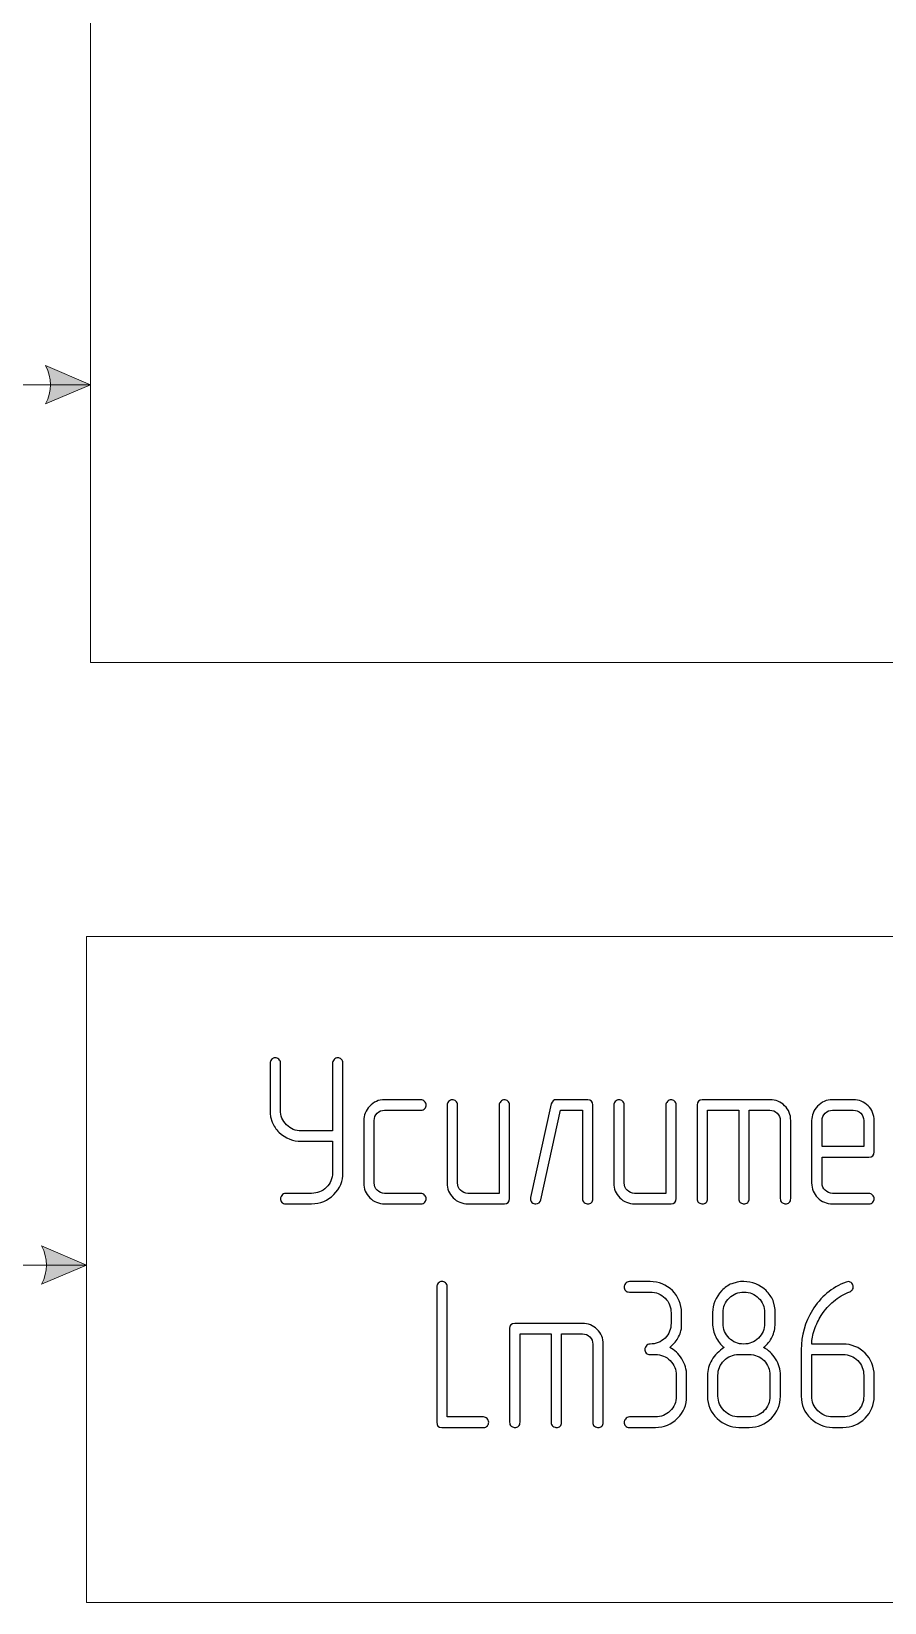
# Model space of a CAD drawing. Header units: millimetres. Extents: x -200 to 200, y -144 to 143.
# Drawn here: x -42.2 to -8.4, y -71.4 to -9 of the extents above; entities that cross this region are included whole.
import ezdxf

# ---------------------------------------------------------------- set-up
doc = ezdxf.new("R2010")
doc.units = ezdxf.units.MM
doc.header["$MEASUREMENT"] = 0
doc.layers.add('BLACK', color=7, linetype='Continuous')

msp = doc.modelspace()

# ---------------------------------------------------------------- hatches: boundary and pattern name
at = {"layer": 'BLACK', "true_color": 0x2b2a29}
h = msp.add_hatch(color=250, dxfattribs=at)
edge = h.paths.add_edge_path()
edge.add_spline(control_points=[(-39.8769, -23.0195), (-39.8769, -23.0195), (-41.6549, -22.2575), (-41.6549, -22.2575), (-41.4009, -22.7655), (-41.4009, -23.2735), (-41.6549, -23.7815), (-41.6549, -23.7815), (-39.8769, -23.0195), (-39.8769, -23.0195)], knot_values=[0, 0, 0, 0, 0.3333333, 0.3333333, 0.3333333, 0.6666667, 0.6666667, 0.6666667, 1, 1, 1, 1], degree=3, periodic=1)
h = msp.add_hatch(color=250, dxfattribs=at)
edge = h.paths.add_edge_path()
edge.add_spline(control_points=[(-40.0365, -57.9711), (-40.0365, -57.9711), (-41.8145, -57.2091), (-41.8145, -57.2091), (-41.5605, -57.7171), (-41.5605, -58.2251), (-41.8145, -58.7331), (-41.8145, -58.7331), (-40.0365, -57.9711), (-40.0365, -57.9711)], knot_values=[0, 0, 0, 0, 0.3333333, 0.3333333, 0.3333333, 0.6666667, 0.6666667, 0.6666667, 1, 1, 1, 1], degree=3, periodic=1)

# ---------------------------------------------------------------- linework, layer by layer
at = {"layer": 'BLACK', "color": 250, "lineweight": 20}
for points in [[(-39.8769, -34.0505), (5.5219, -34.0505), (5.5219, 26.2989), (-39.8769, 26.2989), (-39.8769, -34.0505)], [(-40.0365, -71.3746), (5.1505, -71.3746), (5.1505, -44.9296), (-40.0365, -44.9296), (-40.0365, -71.3746)]]:
    msp.add_lwpolyline(points, close=True, dxfattribs=at)
for points, knots in [([(-39.771, 92.8986), (-39.771, 92.8986), (-109.3226, 92.8986), (-109.3226, 92.8986), (-109.3226, 92.8986), (-109.3226, -92.0979), (-109.3226, -92.0979), (-109.3226, -92.0979), (-40.0365, -92.0979), (-40.0365, -92.0979)], [0, 0, 0, 0, 0.3333333, 0.3333333, 0.3333333, 0.6666667, 0.6666667, 0.6666667, 1, 1, 1, 1]), ([(-39.8769, -23.0195), (-39.8769, -23.0195), (-41.6549, -22.2575), (-41.6549, -22.2575), (-41.4009, -22.7655), (-41.4009, -23.2735), (-41.6549, -23.7815), (-41.6549, -23.7815), (-39.8769, -23.0195), (-39.8769, -23.0195)], [0, 0, 0, 0, 0.3333333, 0.3333333, 0.3333333, 0.6666667, 0.6666667, 0.6666667, 1, 1, 1, 1]), ([(-71.9578, -34.1186), (-71.9578, -34.1186), (-71.9578, -57.9711), (-71.9578, -57.9711), (-71.9578, -57.9711), (-40.0365, -57.9711), (-40.0365, -57.9711)], [0, 0, 0, 0, 0.5, 0.5, 0.5, 1, 1, 1, 1]), ([(-40.0365, -57.9711), (-40.0365, -57.9711), (-41.8145, -57.2091), (-41.8145, -57.2091), (-41.5605, -57.7171), (-41.5605, -58.2251), (-41.8145, -58.7331), (-41.8145, -58.7331), (-40.0365, -57.9711), (-40.0365, -57.9711)], [0, 0, 0, 0, 0.3333333, 0.3333333, 0.3333333, 0.6666667, 0.6666667, 0.6666667, 1, 1, 1, 1])]:
    msp.add_open_spline(points, degree=3, knots=knots, dxfattribs=at)
msp.add_open_spline([(-49.3643, -23.0195), (-49.3643, -23.0195), (-39.8769, -23.0195), (-39.8769, -23.0195)], degree=3, dxfattribs=at)
at = {"layer": 'BLACK', "color": 250}
for points, knots in [([(-30.2659, -53.0596), (-30.2659, -53.0596), (-31.5119, -53.0596), (-31.5119, -53.0596), (-31.8238, -53.0596), (-32.1173, -52.9396), (-32.391, -52.6983), (-32.5067, -52.577), (-32.5971, -52.4443), (-32.6634, -52.3004), (-32.6634, -52.3004), (-32.7255, -52.0817), (-32.7255, -52.0817), (-32.7255, -52.0817), (-32.7466, -51.949), (-32.7466, -51.949), (-32.7466, -51.949), (-32.7466, -51.8206), (-32.7466, -51.8206), (-32.7466, -51.8206), (-32.7466, -49.9537), (-32.7466, -49.9537), (-32.7466, -49.9099), (-32.7255, -49.8648), (-32.6845, -49.8168), (-32.6422, -49.7702), (-32.5942, -49.7463), (-32.5392, -49.7463), (-32.4898, -49.7463), (-32.4418, -49.7646), (-32.3981, -49.8013), (-32.3543, -49.8366), (-32.3318, -49.8874), (-32.3318, -49.9537), (-32.3318, -49.9537), (-32.3318, -51.8192), (-32.3318, -51.8192), (-32.3318, -52.0492), (-32.2513, -52.2439), (-32.0919, -52.4048), (-31.9324, -52.5643), (-31.7377, -52.6447), (-31.5077, -52.6447), (-31.5077, -52.6447), (-30.2659, -52.6447), (-30.2659, -52.6447), (-30.2659, -52.6447), (-30.2659, -49.9537), (-30.2659, -49.9537), (-30.2659, -49.9099), (-30.2447, -49.8648), (-30.2038, -49.8168), (-30.1615, -49.7702), (-30.1135, -49.7463), (-30.0585, -49.7463), (-30.0091, -49.7463), (-29.9611, -49.7646), (-29.9173, -49.8013), (-29.8736, -49.8366), (-29.851, -49.8874), (-29.851, -49.9537), (-29.851, -49.9537), (-29.851, -54.2985), (-29.851, -54.2985), (-29.851, -54.6386), (-29.9724, -54.9293), (-30.2151, -55.1734), (-30.4564, -55.4175), (-30.7499, -55.5403), (-31.0942, -55.5403), (-31.0942, -55.5403), (-32.1272, -55.5403), (-32.1272, -55.5403), (-32.1907, -55.5403), (-32.2415, -55.5205), (-32.2796, -55.4824), (-32.3148, -55.4373), (-32.3332, -55.3879), (-32.3332, -55.3329), (-32.3332, -55.3018), (-32.3162, -55.2609), (-32.281, -55.2059), (-32.2471, -55.1522), (-32.1963, -55.1254), (-32.1272, -55.1254), (-32.1272, -55.1254), (-31.0956, -55.1254), (-31.0956, -55.1254), (-30.8727, -55.1254), (-30.6779, -55.0464), (-30.5128, -54.8898), (-30.3477, -54.7331), (-30.2659, -54.537), (-30.2659, -54.3013), (-30.2659, -54.3013), (-30.2659, -53.0596), (-30.2659, -53.0596)], [0, 0, 0, 0, 0.03125, 0.03125, 0.03125, 0.0625, 0.0625, 0.0625, 0.09375, 0.09375, 0.09375, 0.125, 0.125, 0.125, 0.15625, 0.15625, 0.15625, 0.1875, 0.1875, 0.1875, 0.21875, 0.21875, 0.21875, 0.25, 0.25, 0.25, 0.28125, 0.28125, 0.28125, 0.3125, 0.3125, 0.3125, 0.34375, 0.34375, 0.34375, 0.375, 0.375, 0.375, 0.40625, 0.40625, 0.40625, 0.4375, 0.4375, 0.4375, 0.46875, 0.46875, 0.46875, 0.5, 0.5, 0.5, 0.53125, 0.53125, 0.53125, 0.5625, 0.5625, 0.5625, 0.59375, 0.59375, 0.59375, 0.625, 0.625, 0.625, 0.65625, 0.65625, 0.65625, 0.6875, 0.6875, 0.6875, 0.71875, 0.71875, 0.71875, 0.75, 0.75, 0.75, 0.78125, 0.78125, 0.78125, 0.8125, 0.8125, 0.8125, 0.84375, 0.84375, 0.84375, 0.875, 0.875, 0.875, 0.90625, 0.90625, 0.90625, 0.9375, 0.9375, 0.9375, 0.96875, 0.96875, 0.96875, 1, 1, 1, 1]), ([(-26.7536, -55.5403), (-26.7536, -55.5403), (-28.1986, -55.5403), (-28.1986, -55.5403), (-28.43, -55.5403), (-28.6262, -55.4599), (-28.7856, -55.3004), (-28.9451, -55.141), (-29.0255, -54.9448), (-29.0255, -54.7134), (-29.0255, -54.7134), (-29.0255, -52.2355), (-29.0255, -52.2355), (-29.0255, -52.028), (-28.9465, -51.8389), (-28.7899, -51.6668), (-28.6332, -51.4946), (-28.4357, -51.4086), (-28.1986, -51.4086), (-28.1986, -51.4086), (-26.7536, -51.4086), (-26.7536, -51.4086), (-26.7028, -51.4086), (-26.6563, -51.4311), (-26.6125, -51.4749), (-26.5688, -51.5186), (-26.5462, -51.5666), (-26.5462, -51.616), (-26.5462, -51.6654), (-26.5645, -51.7134), (-26.5998, -51.7571), (-26.6365, -51.8008), (-26.6873, -51.8234), (-26.7522, -51.8234), (-26.7522, -51.8234), (-28.1972, -51.8234), (-28.1972, -51.8234), (-28.3129, -51.8234), (-28.4117, -51.8629), (-28.4907, -51.9434), (-28.5712, -52.0224), (-28.6107, -52.1212), (-28.6107, -52.2355), (-28.6107, -52.2355), (-28.6107, -54.712), (-28.6107, -54.712), (-28.6107, -54.8277), (-28.5712, -54.9265), (-28.4907, -55.0055), (-28.4117, -55.0859), (-28.3129, -55.1254), (-28.1972, -55.1254), (-28.1972, -55.1254), (-26.7522, -55.1254), (-26.7522, -55.1254), (-26.7028, -55.1254), (-26.6563, -55.148), (-26.6125, -55.1918), (-26.5688, -55.2355), (-26.5462, -55.2835), (-26.5462, -55.3329), (-26.5462, -55.3823), (-26.5645, -55.4302), (-26.5998, -55.474), (-26.6365, -55.5177), (-26.6873, -55.5403), (-26.7536, -55.5403)], [0, 0, 0, 0, 0.0454545, 0.0454545, 0.0454545, 0.0909091, 0.0909091, 0.0909091, 0.1363636, 0.1363636, 0.1363636, 0.1818182, 0.1818182, 0.1818182, 0.2272727, 0.2272727, 0.2272727, 0.2727273, 0.2727273, 0.2727273, 0.3181818, 0.3181818, 0.3181818, 0.3636364, 0.3636364, 0.3636364, 0.4090909, 0.4090909, 0.4090909, 0.4545455, 0.4545455, 0.4545455, 0.5, 0.5, 0.5, 0.5454545, 0.5454545, 0.5454545, 0.5909091, 0.5909091, 0.5909091, 0.6363636, 0.6363636, 0.6363636, 0.6818182, 0.6818182, 0.6818182, 0.7272727, 0.7272727, 0.7272727, 0.7727273, 0.7727273, 0.7727273, 0.8181818, 0.8181818, 0.8181818, 0.8636364, 0.8636364, 0.8636364, 0.9090909, 0.9090909, 0.9090909, 0.9545455, 0.9545455, 0.9545455, 1, 1, 1, 1]), ([(-23.2371, -55.3343), (-23.2371, -55.4712), (-23.3062, -55.5403), (-23.4445, -55.5403), (-23.4445, -55.5403), (-24.8909, -55.5403), (-24.8909, -55.5403), (-25.1223, -55.5403), (-25.3185, -55.4599), (-25.4779, -55.3004), (-25.6374, -55.141), (-25.7178, -54.9448), (-25.7178, -54.7134), (-25.7178, -54.7134), (-25.7178, -51.6146), (-25.7178, -51.6146), (-25.7178, -51.5708), (-25.6967, -51.5257), (-25.6557, -51.4791), (-25.6134, -51.4325), (-25.5654, -51.4086), (-25.5104, -51.4086), (-25.461, -51.4086), (-25.413, -51.4269), (-25.3693, -51.4622), (-25.3255, -51.4975), (-25.303, -51.5497), (-25.303, -51.6146), (-25.303, -51.6146), (-25.303, -54.712), (-25.303, -54.712), (-25.303, -54.8277), (-25.2635, -54.9265), (-25.183, -55.0055), (-25.104, -55.0859), (-25.0052, -55.1254), (-24.8895, -55.1254), (-24.8895, -55.1254), (-23.652, -55.1254), (-23.652, -55.1254), (-23.652, -55.1254), (-23.652, -51.6146), (-23.652, -51.6146), (-23.652, -51.5708), (-23.6308, -51.5257), (-23.5899, -51.4791), (-23.5475, -51.4325), (-23.4996, -51.4086), (-23.4445, -51.4086), (-23.3951, -51.4086), (-23.3472, -51.4269), (-23.3034, -51.4622), (-23.2597, -51.4975), (-23.2371, -51.5497), (-23.2371, -51.6146), (-23.2371, -51.6146), (-23.2371, -55.3343), (-23.2371, -55.3343)], [0, 0, 0, 0, 0.0526316, 0.0526316, 0.0526316, 0.1052632, 0.1052632, 0.1052632, 0.1578947, 0.1578947, 0.1578947, 0.2105263, 0.2105263, 0.2105263, 0.2631579, 0.2631579, 0.2631579, 0.3157895, 0.3157895, 0.3157895, 0.3684211, 0.3684211, 0.3684211, 0.4210526, 0.4210526, 0.4210526, 0.4736842, 0.4736842, 0.4736842, 0.5263158, 0.5263158, 0.5263158, 0.5789474, 0.5789474, 0.5789474, 0.6315789, 0.6315789, 0.6315789, 0.6842105, 0.6842105, 0.6842105, 0.7368421, 0.7368421, 0.7368421, 0.7894737, 0.7894737, 0.7894737, 0.8421053, 0.8421053, 0.8421053, 0.8947368, 0.8947368, 0.8947368, 0.9473684, 0.9473684, 0.9473684, 1, 1, 1, 1]), ([(-19.9294, -55.3343), (-19.9294, -55.3992), (-19.9491, -55.4528), (-19.9872, -55.4909), (-20.0268, -55.5234), (-20.0761, -55.5403), (-20.1368, -55.5403), (-20.1622, -55.5403), (-20.2102, -55.5234), (-20.2822, -55.4909), (-20.3231, -55.457), (-20.3443, -55.4048), (-20.3443, -55.3343), (-20.3443, -55.3343), (-20.3443, -51.8234), (-20.3443, -51.8234), (-20.3443, -51.8234), (-21.2121, -51.8234), (-21.2121, -51.8234), (-21.2121, -51.8234), (-22.0023, -55.3794), (-22.0023, -55.3794), (-22.0277, -55.4867), (-22.0912, -55.5403), (-22.1971, -55.5403), (-22.2549, -55.5403), (-22.3043, -55.522), (-22.348, -55.4839), (-22.3904, -55.4472), (-22.4115, -55.3978), (-22.4115, -55.3385), (-22.4115, -55.3385), (-22.4073, -55.2877), (-22.4073, -55.2877), (-22.4073, -55.2877), (-21.5804, -51.5694), (-21.5804, -51.5694), (-21.555, -51.4622), (-21.4873, -51.4086), (-21.3772, -51.4086), (-21.3772, -51.4086), (-20.1368, -51.4086), (-20.1368, -51.4086), (-19.9985, -51.4086), (-19.9294, -51.4777), (-19.9294, -51.6146), (-19.9294, -51.6146), (-19.9294, -55.3343), (-19.9294, -55.3343)], [0, 0, 0, 0, 0.0625, 0.0625, 0.0625, 0.125, 0.125, 0.125, 0.1875, 0.1875, 0.1875, 0.25, 0.25, 0.25, 0.3125, 0.3125, 0.3125, 0.375, 0.375, 0.375, 0.4375, 0.4375, 0.4375, 0.5, 0.5, 0.5, 0.5625, 0.5625, 0.5625, 0.625, 0.625, 0.625, 0.6875, 0.6875, 0.6875, 0.75, 0.75, 0.75, 0.8125, 0.8125, 0.8125, 0.875, 0.875, 0.875, 0.9375, 0.9375, 0.9375, 1, 1, 1, 1]), ([(-16.6217, -55.3343), (-16.6217, -55.4712), (-16.6908, -55.5403), (-16.8291, -55.5403), (-16.8291, -55.5403), (-18.2755, -55.5403), (-18.2755, -55.5403), (-18.5069, -55.5403), (-18.7031, -55.4599), (-18.8625, -55.3004), (-19.022, -55.141), (-19.1024, -54.9448), (-19.1024, -54.7134), (-19.1024, -54.7134), (-19.1024, -51.6146), (-19.1024, -51.6146), (-19.1024, -51.5708), (-19.0813, -51.5257), (-19.0403, -51.4791), (-18.998, -51.4325), (-18.95, -51.4086), (-18.895, -51.4086), (-18.8456, -51.4086), (-18.7976, -51.4269), (-18.7539, -51.4622), (-18.7101, -51.4975), (-18.6876, -51.5497), (-18.6876, -51.6146), (-18.6876, -51.6146), (-18.6876, -54.712), (-18.6876, -54.712), (-18.6876, -54.8277), (-18.6481, -54.9265), (-18.5676, -55.0055), (-18.4886, -55.0859), (-18.3898, -55.1254), (-18.2741, -55.1254), (-18.2741, -55.1254), (-17.0366, -55.1254), (-17.0366, -55.1254), (-17.0366, -55.1254), (-17.0366, -51.6146), (-17.0366, -51.6146), (-17.0366, -51.5708), (-17.0154, -51.5257), (-16.9745, -51.4791), (-16.9321, -51.4325), (-16.8842, -51.4086), (-16.8291, -51.4086), (-16.7797, -51.4086), (-16.7318, -51.4269), (-16.688, -51.4622), (-16.6443, -51.4975), (-16.6217, -51.5497), (-16.6217, -51.6146), (-16.6217, -51.6146), (-16.6217, -55.3343), (-16.6217, -55.3343)], [0, 0, 0, 0, 0.0526316, 0.0526316, 0.0526316, 0.1052632, 0.1052632, 0.1052632, 0.1578947, 0.1578947, 0.1578947, 0.2105263, 0.2105263, 0.2105263, 0.2631579, 0.2631579, 0.2631579, 0.3157895, 0.3157895, 0.3157895, 0.3684211, 0.3684211, 0.3684211, 0.4210526, 0.4210526, 0.4210526, 0.4736842, 0.4736842, 0.4736842, 0.5263158, 0.5263158, 0.5263158, 0.5789474, 0.5789474, 0.5789474, 0.6315789, 0.6315789, 0.6315789, 0.6842105, 0.6842105, 0.6842105, 0.7368421, 0.7368421, 0.7368421, 0.7894737, 0.7894737, 0.7894737, 0.8421053, 0.8421053, 0.8421053, 0.8947368, 0.8947368, 0.8947368, 0.9473684, 0.9473684, 0.9473684, 1, 1, 1, 1]), ([(-14.1437, -51.8234), (-14.1437, -51.8234), (-15.3799, -51.8234), (-15.3799, -51.8234), (-15.3799, -51.8234), (-15.3799, -55.3343), (-15.3799, -55.3343), (-15.3799, -55.3992), (-15.3996, -55.4528), (-15.4377, -55.4909), (-15.4772, -55.5234), (-15.5266, -55.5403), (-15.5873, -55.5403), (-15.6127, -55.5403), (-15.6607, -55.5234), (-15.7326, -55.4909), (-15.7736, -55.457), (-15.7947, -55.4048), (-15.7947, -55.3343), (-15.7947, -55.3343), (-15.7947, -51.6146), (-15.7947, -51.6146), (-15.7947, -51.4777), (-15.7256, -51.4086), (-15.5887, -51.4086), (-15.5887, -51.4086), (-12.9034, -51.4086), (-12.9034, -51.4086), (-12.6748, -51.4086), (-12.48, -51.4876), (-12.3192, -51.6456), (-12.1583, -51.8051), (-12.0779, -52.0012), (-12.0779, -52.2355), (-12.0779, -52.2355), (-12.0779, -55.3343), (-12.0779, -55.3343), (-12.0779, -55.3992), (-12.0976, -55.4528), (-12.1357, -55.4909), (-12.1752, -55.5234), (-12.2246, -55.5403), (-12.2853, -55.5403), (-12.3107, -55.5403), (-12.3587, -55.5234), (-12.4306, -55.4909), (-12.4716, -55.457), (-12.4927, -55.4048), (-12.4927, -55.3343), (-12.4927, -55.3343), (-12.4927, -52.2369), (-12.4927, -52.2369), (-12.4927, -52.1212), (-12.5322, -52.0224), (-12.6127, -51.9434), (-12.6917, -51.8629), (-12.7891, -51.8234), (-12.9048, -51.8234), (-12.9048, -51.8234), (-13.7289, -51.8234), (-13.7289, -51.8234), (-13.7289, -51.8234), (-13.7289, -55.3343), (-13.7289, -55.3343), (-13.7289, -55.3992), (-13.7486, -55.4528), (-13.7867, -55.4909), (-13.8262, -55.5234), (-13.8756, -55.5403), (-13.9363, -55.5403), (-13.9617, -55.5403), (-14.0097, -55.5234), (-14.0816, -55.4909), (-14.1226, -55.457), (-14.1437, -55.4048), (-14.1437, -55.3343), (-14.1437, -55.3343), (-14.1437, -51.8234), (-14.1437, -51.8234)], [0, 0, 0, 0, 0.0384615, 0.0384615, 0.0384615, 0.0769231, 0.0769231, 0.0769231, 0.1153846, 0.1153846, 0.1153846, 0.1538462, 0.1538462, 0.1538462, 0.1923077, 0.1923077, 0.1923077, 0.2307692, 0.2307692, 0.2307692, 0.2692308, 0.2692308, 0.2692308, 0.3076923, 0.3076923, 0.3076923, 0.3461538, 0.3461538, 0.3461538, 0.3846154, 0.3846154, 0.3846154, 0.4230769, 0.4230769, 0.4230769, 0.4615385, 0.4615385, 0.4615385, 0.5, 0.5, 0.5, 0.5384615, 0.5384615, 0.5384615, 0.5769231, 0.5769231, 0.5769231, 0.6153846, 0.6153846, 0.6153846, 0.6538462, 0.6538462, 0.6538462, 0.6923077, 0.6923077, 0.6923077, 0.7307692, 0.7307692, 0.7307692, 0.7692308, 0.7692308, 0.7692308, 0.8076923, 0.8076923, 0.8076923, 0.8461538, 0.8461538, 0.8461538, 0.8846154, 0.8846154, 0.8846154, 0.9230769, 0.9230769, 0.9230769, 0.9615385, 0.9615385, 0.9615385, 1, 1, 1, 1]), ([(-10.8319, -53.6861), (-10.8319, -53.6861), (-10.8319, -54.7148), (-10.8319, -54.7148), (-10.8319, -54.8291), (-10.7924, -54.9265), (-10.7119, -55.0055), (-10.6329, -55.0859), (-10.5341, -55.1254), (-10.4184, -55.1254), (-10.4184, -55.1254), (-8.972, -55.1254), (-8.972, -55.1254), (-8.9226, -55.1254), (-8.8761, -55.148), (-8.8323, -55.1918), (-8.7886, -55.2355), (-8.766, -55.2835), (-8.766, -55.3329), (-8.766, -55.3823), (-8.7843, -55.4302), (-8.8196, -55.474), (-8.8563, -55.5177), (-8.9071, -55.5403), (-8.9734, -55.5403), (-8.9734, -55.5403), (-10.4198, -55.5403), (-10.4198, -55.5403), (-10.6512, -55.5403), (-10.8474, -55.4599), (-11.0068, -55.3004), (-11.1663, -55.141), (-11.2467, -54.9448), (-11.2467, -54.7134), (-11.2467, -54.7134), (-11.2467, -52.2355), (-11.2467, -52.2355), (-11.2467, -52.028), (-11.1677, -51.8389), (-11.0111, -51.6668), (-10.8544, -51.4946), (-10.6569, -51.4086), (-10.4198, -51.4086), (-10.4198, -51.4086), (-9.5929, -51.4086), (-9.5929, -51.4086), (-9.3643, -51.4086), (-9.1696, -51.4876), (-9.0073, -51.647), (-8.8464, -51.8051), (-8.766, -52.0026), (-8.766, -52.2369), (-8.766, -52.2369), (-8.766, -53.4787), (-8.766, -53.4787), (-8.766, -53.6169), (-8.8351, -53.6861), (-8.972, -53.6861), (-8.972, -53.6861), (-10.8319, -53.6861), (-10.8319, -53.6861)], [0, 0, 0, 0, 0.05, 0.05, 0.05, 0.1, 0.1, 0.1, 0.15, 0.15, 0.15, 0.2, 0.2, 0.2, 0.25, 0.25, 0.25, 0.3, 0.3, 0.3, 0.35, 0.35, 0.35, 0.4, 0.4, 0.4, 0.45, 0.45, 0.45, 0.5, 0.5, 0.5, 0.55, 0.55, 0.55, 0.6, 0.6, 0.6, 0.65, 0.65, 0.65, 0.7, 0.7, 0.7, 0.75, 0.75, 0.75, 0.8, 0.8, 0.8, 0.85, 0.85, 0.85, 0.9, 0.9, 0.9, 0.95, 0.95, 0.95, 1, 1, 1, 1]), ([(-10.8319, -53.2712), (-10.8319, -53.2712), (-9.1809, -53.2712), (-9.1809, -53.2712), (-9.1809, -53.2712), (-9.1809, -52.2369), (-9.1809, -52.2369), (-9.1809, -52.1212), (-9.2204, -52.0238), (-9.3008, -51.9434), (-9.3798, -51.8629), (-9.4786, -51.8234), (-9.5929, -51.8234), (-9.5929, -51.8234), (-10.4184, -51.8234), (-10.4184, -51.8234), (-10.5341, -51.8234), (-10.6329, -51.8629), (-10.7119, -51.9434), (-10.7924, -52.0238), (-10.8319, -52.1212), (-10.8319, -52.2369), (-10.8319, -52.2369), (-10.8319, -53.2712), (-10.8319, -53.2712)], [0, 0, 0, 0, 0.125, 0.125, 0.125, 0.25, 0.25, 0.25, 0.375, 0.375, 0.375, 0.5, 0.5, 0.5, 0.625, 0.625, 0.625, 0.75, 0.75, 0.75, 0.875, 0.875, 0.875, 1, 1, 1, 1]), ([(-24.2728, -64.4205), (-24.2728, -64.4205), (-25.9252, -64.4205), (-25.9252, -64.4205), (-26.0621, -64.4205), (-26.1312, -64.3514), (-26.1312, -64.2131), (-26.1312, -64.2131), (-26.1312, -58.8339), (-26.1312, -58.8339), (-26.1312, -58.7901), (-26.1101, -58.745), (-26.0691, -58.697), (-26.0268, -58.6504), (-25.9788, -58.6265), (-25.9238, -58.6265), (-25.8744, -58.6265), (-25.8264, -58.6448), (-25.7827, -58.6815), (-25.7389, -58.7168), (-25.7164, -58.7676), (-25.7164, -58.8339), (-25.7164, -58.8339), (-25.7164, -64.0056), (-25.7164, -64.0056), (-25.7164, -64.0056), (-24.2714, -64.0056), (-24.2714, -64.0056), (-24.222, -64.0056), (-24.1754, -64.0282), (-24.1317, -64.072), (-24.0879, -64.1157), (-24.0654, -64.1637), (-24.0654, -64.2131), (-24.0654, -64.2625), (-24.0837, -64.3104), (-24.119, -64.3542), (-24.1557, -64.3979), (-24.2065, -64.4205), (-24.2728, -64.4205)], [0, 0, 0, 0, 0.0769231, 0.0769231, 0.0769231, 0.1538462, 0.1538462, 0.1538462, 0.2307692, 0.2307692, 0.2307692, 0.3076923, 0.3076923, 0.3076923, 0.3846154, 0.3846154, 0.3846154, 0.4615385, 0.4615385, 0.4615385, 0.5384615, 0.5384615, 0.5384615, 0.6153846, 0.6153846, 0.6153846, 0.6923077, 0.6923077, 0.6923077, 0.7692308, 0.7692308, 0.7692308, 0.8461538, 0.8461538, 0.8461538, 0.9230769, 0.9230769, 0.9230769, 1, 1, 1, 1]), ([(-16.8772, -61.2511), (-16.6895, -61.3414), (-16.53, -61.4896), (-16.4016, -61.6956), (-16.2732, -61.9017), (-16.2083, -62.1204), (-16.2083, -62.3518), (-16.2083, -62.3518), (-16.2083, -63.1787), (-16.2083, -63.1787), (-16.2083, -63.5244), (-16.3282, -63.8165), (-16.5695, -64.0578), (-16.8108, -64.2991), (-17.1043, -64.4205), (-17.4487, -64.4205), (-17.4487, -64.4205), (-18.4816, -64.4205), (-18.4816, -64.4205), (-18.5451, -64.4205), (-18.5973, -64.4007), (-18.6354, -64.3626), (-18.6707, -64.3175), (-18.689, -64.2681), (-18.689, -64.2131), (-18.689, -64.182), (-18.6721, -64.1411), (-18.6368, -64.0861), (-18.603, -64.0324), (-18.5507, -64.0056), (-18.483, -64.0056), (-18.483, -64.0056), (-17.4501, -64.0056), (-17.4501, -64.0056), (-17.2186, -64.0056), (-17.0225, -63.9252), (-16.863, -63.7657), (-16.7036, -63.6063), (-16.6232, -63.4101), (-16.6232, -63.1787), (-16.6232, -63.1787), (-16.6232, -62.3518), (-16.6232, -62.3518), (-16.6232, -62.1232), (-16.7022, -61.9285), (-16.8616, -61.7662), (-17.0211, -61.6053), (-17.2172, -61.5249), (-17.4529, -61.5249), (-17.4529, -61.5249), (-17.6603, -61.5249), (-17.6603, -61.5249), (-17.7238, -61.5249), (-17.7746, -61.5051), (-17.8141, -61.467), (-17.8494, -61.4219), (-17.8678, -61.3725), (-17.8678, -61.3175), (-17.8678, -61.2864), (-17.8508, -61.2455), (-17.8156, -61.1905), (-17.7817, -61.1368), (-17.7295, -61.11), (-17.6603, -61.11), (-17.4275, -61.11), (-17.2299, -61.0296), (-17.0677, -60.8701), (-16.9068, -60.7107), (-16.8264, -60.5145), (-16.8264, -60.2831), (-16.8264, -60.2831), (-16.8264, -59.8711), (-16.8264, -59.8711), (-16.8264, -59.6425), (-16.9068, -59.4463), (-17.0662, -59.2854), (-17.2257, -59.1246), (-17.4247, -59.0441), (-17.6603, -59.0441), (-17.6603, -59.0441), (-18.483, -59.0441), (-18.483, -59.0441), (-18.5465, -59.0441), (-18.5973, -59.0244), (-18.6354, -58.9863), (-18.6707, -58.9411), (-18.689, -58.8917), (-18.689, -58.8367), (-18.689, -58.8057), (-18.6721, -58.7647), (-18.6382, -58.7097), (-18.603, -58.6561), (-18.5522, -58.6293), (-18.483, -58.6293), (-18.483, -58.6293), (-17.6603, -58.6293), (-17.6603, -58.6293), (-17.3104, -58.6293), (-17.0154, -58.7492), (-16.7741, -58.9891), (-16.5328, -59.229), (-16.4115, -59.5225), (-16.4115, -59.8696), (-16.4115, -59.8696), (-16.4115, -60.2831), (-16.4115, -60.2831), (-16.4115, -60.2831), (-16.4115, -60.42), (-16.4115, -60.42), (-16.4115, -60.42), (-16.4115, -60.5018), (-16.4115, -60.5018), (-16.4115, -60.5018), (-16.4369, -60.5851), (-16.4369, -60.5851), (-16.4454, -60.6599), (-16.475, -60.7389), (-16.5272, -60.8207), (-16.6006, -60.9675), (-16.7177, -61.11), (-16.8772, -61.2511)], [0, 0, 0, 0, 0.025, 0.025, 0.025, 0.05, 0.05, 0.05, 0.075, 0.075, 0.075, 0.1, 0.1, 0.1, 0.125, 0.125, 0.125, 0.15, 0.15, 0.15, 0.175, 0.175, 0.175, 0.2, 0.2, 0.2, 0.225, 0.225, 0.225, 0.25, 0.25, 0.25, 0.275, 0.275, 0.275, 0.3, 0.3, 0.3, 0.325, 0.325, 0.325, 0.35, 0.35, 0.35, 0.375, 0.375, 0.375, 0.4, 0.4, 0.4, 0.425, 0.425, 0.425, 0.45, 0.45, 0.45, 0.475, 0.475, 0.475, 0.5, 0.5, 0.5, 0.525, 0.525, 0.525, 0.55, 0.55, 0.55, 0.575, 0.575, 0.575, 0.6, 0.6, 0.6, 0.625, 0.625, 0.625, 0.65, 0.65, 0.65, 0.675, 0.675, 0.675, 0.7, 0.7, 0.7, 0.725, 0.725, 0.725, 0.75, 0.75, 0.75, 0.775, 0.775, 0.775, 0.8, 0.8, 0.8, 0.825, 0.825, 0.825, 0.85, 0.85, 0.85, 0.875, 0.875, 0.875, 0.9, 0.9, 0.9, 0.925, 0.925, 0.925, 0.95, 0.95, 0.95, 0.975, 0.975, 0.975, 1, 1, 1, 1]), ([(-12.4857, -63.1801), (-12.4857, -63.5244), (-12.6057, -63.8165), (-12.847, -64.0578), (-13.0883, -64.2991), (-13.3818, -64.4205), (-13.7261, -64.4205), (-13.7261, -64.4205), (-14.141, -64.4205), (-14.141, -64.4205), (-14.4571, -64.4205), (-14.7435, -64.3006), (-14.9989, -64.0607), (-15.2543, -63.8208), (-15.3813, -63.5273), (-15.3813, -63.1787), (-15.3813, -63.1787), (-15.3813, -62.3518), (-15.3813, -62.3518), (-15.3813, -62.1387), (-15.3235, -61.9369), (-15.2092, -61.7436), (-15.0935, -61.5503), (-14.9312, -61.3866), (-14.7209, -61.2511), (-14.8606, -61.1354), (-14.9721, -60.9943), (-15.054, -60.8278), (-15.1372, -60.6613), (-15.1781, -60.4807), (-15.1781, -60.2845), (-15.1781, -60.2845), (-15.1781, -59.8612), (-15.1781, -59.8612), (-15.1781, -59.5437), (-15.0582, -59.2516), (-14.8183, -58.9863), (-14.6969, -58.8649), (-14.5643, -58.7732), (-14.4218, -58.7125), (-14.4218, -58.7125), (-14.2016, -58.6504), (-14.2016, -58.6504), (-14.2016, -58.6504), (-14.0704, -58.6293), (-14.0704, -58.6293), (-14.0704, -58.6293), (-13.942, -58.6293), (-13.942, -58.6293), (-13.6005, -58.6293), (-13.3056, -58.7492), (-13.0558, -58.9891), (-12.933, -59.1048), (-12.8413, -59.2375), (-12.7806, -59.3856), (-12.7806, -59.3856), (-12.7186, -59.6058), (-12.7186, -59.6058), (-12.7186, -59.6058), (-12.6974, -59.7384), (-12.6974, -59.7384), (-12.6974, -59.7384), (-12.6974, -59.8654), (-12.6974, -59.8654), (-12.6974, -59.8654), (-12.6974, -60.2888), (-12.6974, -60.2888), (-12.6974, -60.4891), (-12.7355, -60.6683), (-12.8103, -60.8236), (-12.8865, -60.9802), (-13.0008, -61.1227), (-13.1546, -61.2511), (-12.9669, -61.3429), (-12.8075, -61.491), (-12.679, -61.697), (-12.5506, -61.9017), (-12.4857, -62.1204), (-12.4857, -62.3518), (-12.4857, -62.3518), (-12.4857, -63.1801), (-12.4857, -63.1801)], [0, 0, 0, 0, 0.037037, 0.037037, 0.037037, 0.0740741, 0.0740741, 0.0740741, 0.1111111, 0.1111111, 0.1111111, 0.1481481, 0.1481481, 0.1481481, 0.1851852, 0.1851852, 0.1851852, 0.2222222, 0.2222222, 0.2222222, 0.2592593, 0.2592593, 0.2592593, 0.2962963, 0.2962963, 0.2962963, 0.3333333, 0.3333333, 0.3333333, 0.3703704, 0.3703704, 0.3703704, 0.4074074, 0.4074074, 0.4074074, 0.4444444, 0.4444444, 0.4444444, 0.4814815, 0.4814815, 0.4814815, 0.5185185, 0.5185185, 0.5185185, 0.5555556, 0.5555556, 0.5555556, 0.5925926, 0.5925926, 0.5925926, 0.6296296, 0.6296296, 0.6296296, 0.6666667, 0.6666667, 0.6666667, 0.7037037, 0.7037037, 0.7037037, 0.7407407, 0.7407407, 0.7407407, 0.7777778, 0.7777778, 0.7777778, 0.8148148, 0.8148148, 0.8148148, 0.8518519, 0.8518519, 0.8518519, 0.8888889, 0.8888889, 0.8888889, 0.9259259, 0.9259259, 0.9259259, 0.962963, 0.962963, 0.962963, 1, 1, 1, 1]), ([(-11.6602, -61.3414), (-11.6602, -60.7671), (-11.5121, -60.2408), (-11.2171, -59.7624), (-10.8954, -59.2431), (-10.4481, -58.872), (-9.8738, -58.6462), (-9.8738, -58.6462), (-9.7877, -58.6293), (-9.7877, -58.6293), (-9.7326, -58.6293), (-9.6861, -58.6519), (-9.6494, -58.6956), (-9.6113, -58.7393), (-9.5929, -58.7887), (-9.5929, -58.8438), (-9.5929, -58.8819), (-9.6028, -58.9157), (-9.6198, -58.9454), (-9.6381, -58.9736), (-9.6734, -59.0032), (-9.7256, -59.0343), (-9.7256, -59.0343), (-9.8046, -59.0625), (-9.8046, -59.0625), (-9.8046, -59.0625), (-9.8963, -59.1034), (-9.8963, -59.1034), (-9.8963, -59.1034), (-10.0699, -59.1951), (-10.0699, -59.1951), (-10.1786, -59.2586), (-10.2802, -59.3306), (-10.3775, -59.4139), (-10.5469, -59.5479), (-10.7106, -59.737), (-10.8714, -59.9797), (-10.9716, -60.1448), (-11.0591, -60.3297), (-11.1339, -60.5343), (-11.2087, -60.7389), (-11.2454, -60.9308), (-11.2454, -61.11), (-11.2454, -61.11), (-10.0092, -61.11), (-10.0092, -61.11), (-9.6607, -61.11), (-9.3658, -61.23), (-9.1259, -61.4699), (-8.8846, -61.7097), (-8.7646, -62.0033), (-8.7646, -62.3518), (-8.7646, -62.3518), (-8.7646, -63.1787), (-8.7646, -63.1787), (-8.7646, -63.5244), (-8.8846, -63.8165), (-9.1259, -64.0578), (-9.3672, -64.2991), (-9.6607, -64.4205), (-10.005, -64.4205), (-10.005, -64.4205), (-10.4199, -64.4205), (-10.4199, -64.4205), (-10.736, -64.4205), (-11.0224, -64.3006), (-11.2778, -64.0607), (-11.5332, -63.8208), (-11.6602, -63.5273), (-11.6602, -63.1801), (-11.6602, -63.1801), (-11.6602, -61.3414), (-11.6602, -61.3414)], [0, 0, 0, 0, 0.0416667, 0.0416667, 0.0416667, 0.0833333, 0.0833333, 0.0833333, 0.125, 0.125, 0.125, 0.1666667, 0.1666667, 0.1666667, 0.2083333, 0.2083333, 0.2083333, 0.25, 0.25, 0.25, 0.2916667, 0.2916667, 0.2916667, 0.3333333, 0.3333333, 0.3333333, 0.375, 0.375, 0.375, 0.4166667, 0.4166667, 0.4166667, 0.4583333, 0.4583333, 0.4583333, 0.5, 0.5, 0.5, 0.5416667, 0.5416667, 0.5416667, 0.5833333, 0.5833333, 0.5833333, 0.625, 0.625, 0.625, 0.6666667, 0.6666667, 0.6666667, 0.7083333, 0.7083333, 0.7083333, 0.75, 0.75, 0.75, 0.7916667, 0.7916667, 0.7916667, 0.8333333, 0.8333333, 0.8333333, 0.875, 0.875, 0.875, 0.9166667, 0.9166667, 0.9166667, 0.9583333, 0.9583333, 0.9583333, 1, 1, 1, 1]), ([(-13.1123, -60.2873), (-13.1123, -60.2873), (-13.1123, -59.8668), (-13.1123, -59.8668), (-13.1123, -59.6382), (-13.1927, -59.4435), (-13.3521, -59.284), (-13.5116, -59.1246), (-13.7049, -59.0441), (-13.9335, -59.0441), (-14.1621, -59.0441), (-14.3569, -59.1232), (-14.5191, -59.2812), (-14.6814, -59.4407), (-14.7633, -59.6354), (-14.7633, -59.8668), (-14.7633, -59.8668), (-14.7633, -60.2873), (-14.7633, -60.2873), (-14.7633, -60.5159), (-14.6828, -60.7107), (-14.5234, -60.8701), (-14.3639, -61.0296), (-14.1706, -61.11), (-13.942, -61.11), (-13.719, -61.11), (-13.5243, -61.031), (-13.3592, -60.8744), (-13.1941, -60.7177), (-13.1123, -60.5216), (-13.1123, -60.2873)], [0, 0, 0, 0, 0.1, 0.1, 0.1, 0.2, 0.2, 0.2, 0.3, 0.3, 0.3, 0.4, 0.4, 0.4, 0.5, 0.5, 0.5, 0.6, 0.6, 0.6, 0.7, 0.7, 0.7, 0.8, 0.8, 0.8, 0.9, 0.9, 0.9, 1, 1, 1, 1]), ([(-21.586, -60.7036), (-21.586, -60.7036), (-22.8222, -60.7036), (-22.8222, -60.7036), (-22.8222, -60.7036), (-22.8222, -64.2145), (-22.8222, -64.2145), (-22.8222, -64.2794), (-22.8419, -64.333), (-22.88, -64.3711), (-22.9195, -64.4036), (-22.9689, -64.4205), (-23.0296, -64.4205), (-23.055, -64.4205), (-23.103, -64.4036), (-23.1749, -64.3711), (-23.2159, -64.3372), (-23.237, -64.285), (-23.237, -64.2145), (-23.237, -64.2145), (-23.237, -60.4948), (-23.237, -60.4948), (-23.237, -60.3579), (-23.1679, -60.2888), (-23.031, -60.2888), (-23.031, -60.2888), (-20.3457, -60.2888), (-20.3457, -60.2888), (-20.1171, -60.2888), (-19.9223, -60.3678), (-19.7615, -60.5258), (-19.6006, -60.6853), (-19.5202, -60.8814), (-19.5202, -61.1157), (-19.5202, -61.1157), (-19.5202, -64.2145), (-19.5202, -64.2145), (-19.5202, -64.2794), (-19.5399, -64.333), (-19.578, -64.3711), (-19.6175, -64.4036), (-19.6669, -64.4205), (-19.7276, -64.4205), (-19.753, -64.4205), (-19.801, -64.4036), (-19.8729, -64.3711), (-19.9139, -64.3372), (-19.935, -64.285), (-19.935, -64.2145), (-19.935, -64.2145), (-19.935, -61.1171), (-19.935, -61.1171), (-19.935, -61.0014), (-19.9745, -60.9026), (-20.055, -60.8236), (-20.134, -60.7431), (-20.2314, -60.7036), (-20.3471, -60.7036), (-20.3471, -60.7036), (-21.1712, -60.7036), (-21.1712, -60.7036), (-21.1712, -60.7036), (-21.1712, -64.2145), (-21.1712, -64.2145), (-21.1712, -64.2794), (-21.1909, -64.333), (-21.229, -64.3711), (-21.2685, -64.4036), (-21.3179, -64.4205), (-21.3786, -64.4205), (-21.404, -64.4205), (-21.452, -64.4036), (-21.5239, -64.3711), (-21.5649, -64.3372), (-21.586, -64.285), (-21.586, -64.2145), (-21.586, -64.2145), (-21.586, -60.7036), (-21.586, -60.7036)], [0, 0, 0, 0, 0.0384615, 0.0384615, 0.0384615, 0.0769231, 0.0769231, 0.0769231, 0.1153846, 0.1153846, 0.1153846, 0.1538462, 0.1538462, 0.1538462, 0.1923077, 0.1923077, 0.1923077, 0.2307692, 0.2307692, 0.2307692, 0.2692308, 0.2692308, 0.2692308, 0.3076923, 0.3076923, 0.3076923, 0.3461538, 0.3461538, 0.3461538, 0.3846154, 0.3846154, 0.3846154, 0.4230769, 0.4230769, 0.4230769, 0.4615385, 0.4615385, 0.4615385, 0.5, 0.5, 0.5, 0.5384615, 0.5384615, 0.5384615, 0.5769231, 0.5769231, 0.5769231, 0.6153846, 0.6153846, 0.6153846, 0.6538462, 0.6538462, 0.6538462, 0.6923077, 0.6923077, 0.6923077, 0.7307692, 0.7307692, 0.7307692, 0.7692308, 0.7692308, 0.7692308, 0.8076923, 0.8076923, 0.8076923, 0.8461538, 0.8461538, 0.8461538, 0.8846154, 0.8846154, 0.8846154, 0.9230769, 0.9230769, 0.9230769, 0.9615385, 0.9615385, 0.9615385, 1, 1, 1, 1]), ([(-12.9006, -63.1787), (-12.9006, -63.1787), (-12.9006, -62.3518), (-12.9006, -62.3518), (-12.9006, -62.1232), (-12.9796, -61.9285), (-13.1377, -61.7662), (-13.2971, -61.6053), (-13.4933, -61.5249), (-13.7275, -61.5249), (-13.7275, -61.5249), (-14.1395, -61.5249), (-14.1395, -61.5249), (-14.3681, -61.5249), (-14.5643, -61.6053), (-14.7252, -61.7662), (-14.886, -61.9285), (-14.9665, -62.1232), (-14.9665, -62.3518), (-14.9665, -62.3518), (-14.9665, -63.1787), (-14.9665, -63.1787), (-14.9665, -63.4017), (-14.8832, -63.595), (-14.7167, -63.7601), (-14.5502, -63.9238), (-14.3583, -64.0056), (-14.1395, -64.0056), (-14.1395, -64.0056), (-13.7275, -64.0056), (-13.7275, -64.0056), (-13.4961, -64.0056), (-13.2999, -63.9252), (-13.1405, -63.7657), (-12.981, -63.6063), (-12.9006, -63.4101), (-12.9006, -63.1787)], [0, 0, 0, 0, 0.0833333, 0.0833333, 0.0833333, 0.1666667, 0.1666667, 0.1666667, 0.25, 0.25, 0.25, 0.3333333, 0.3333333, 0.3333333, 0.4166667, 0.4166667, 0.4166667, 0.5, 0.5, 0.5, 0.5833333, 0.5833333, 0.5833333, 0.6666667, 0.6666667, 0.6666667, 0.75, 0.75, 0.75, 0.8333333, 0.8333333, 0.8333333, 0.9166667, 0.9166667, 0.9166667, 1, 1, 1, 1]), ([(-11.2454, -61.5249), (-11.2454, -61.5249), (-11.2454, -63.1787), (-11.2454, -63.1787), (-11.2454, -63.4017), (-11.1621, -63.595), (-10.9956, -63.7601), (-10.8291, -63.9238), (-10.6372, -64.0056), (-10.4184, -64.0056), (-10.4184, -64.0056), (-10.0064, -64.0056), (-10.0064, -64.0056), (-9.775, -64.0056), (-9.5788, -63.9252), (-9.4194, -63.7657), (-9.2599, -63.6063), (-9.1795, -63.4101), (-9.1795, -63.1787), (-9.1795, -63.1787), (-9.1795, -62.3518), (-9.1795, -62.3518), (-9.1795, -62.1232), (-9.2585, -61.9285), (-9.4166, -61.7662), (-9.576, -61.6053), (-9.7722, -61.5249), (-10.0064, -61.5249), (-10.0064, -61.5249), (-11.2454, -61.5249), (-11.2454, -61.5249)], [0, 0, 0, 0, 0.1, 0.1, 0.1, 0.2, 0.2, 0.2, 0.3, 0.3, 0.3, 0.4, 0.4, 0.4, 0.5, 0.5, 0.5, 0.6, 0.6, 0.6, 0.7, 0.7, 0.7, 0.8, 0.8, 0.8, 0.9, 0.9, 0.9, 1, 1, 1, 1])]:
    msp.add_open_spline(points, degree=3, knots=knots, dxfattribs=at)

doc.saveas('drawing.dxf')
